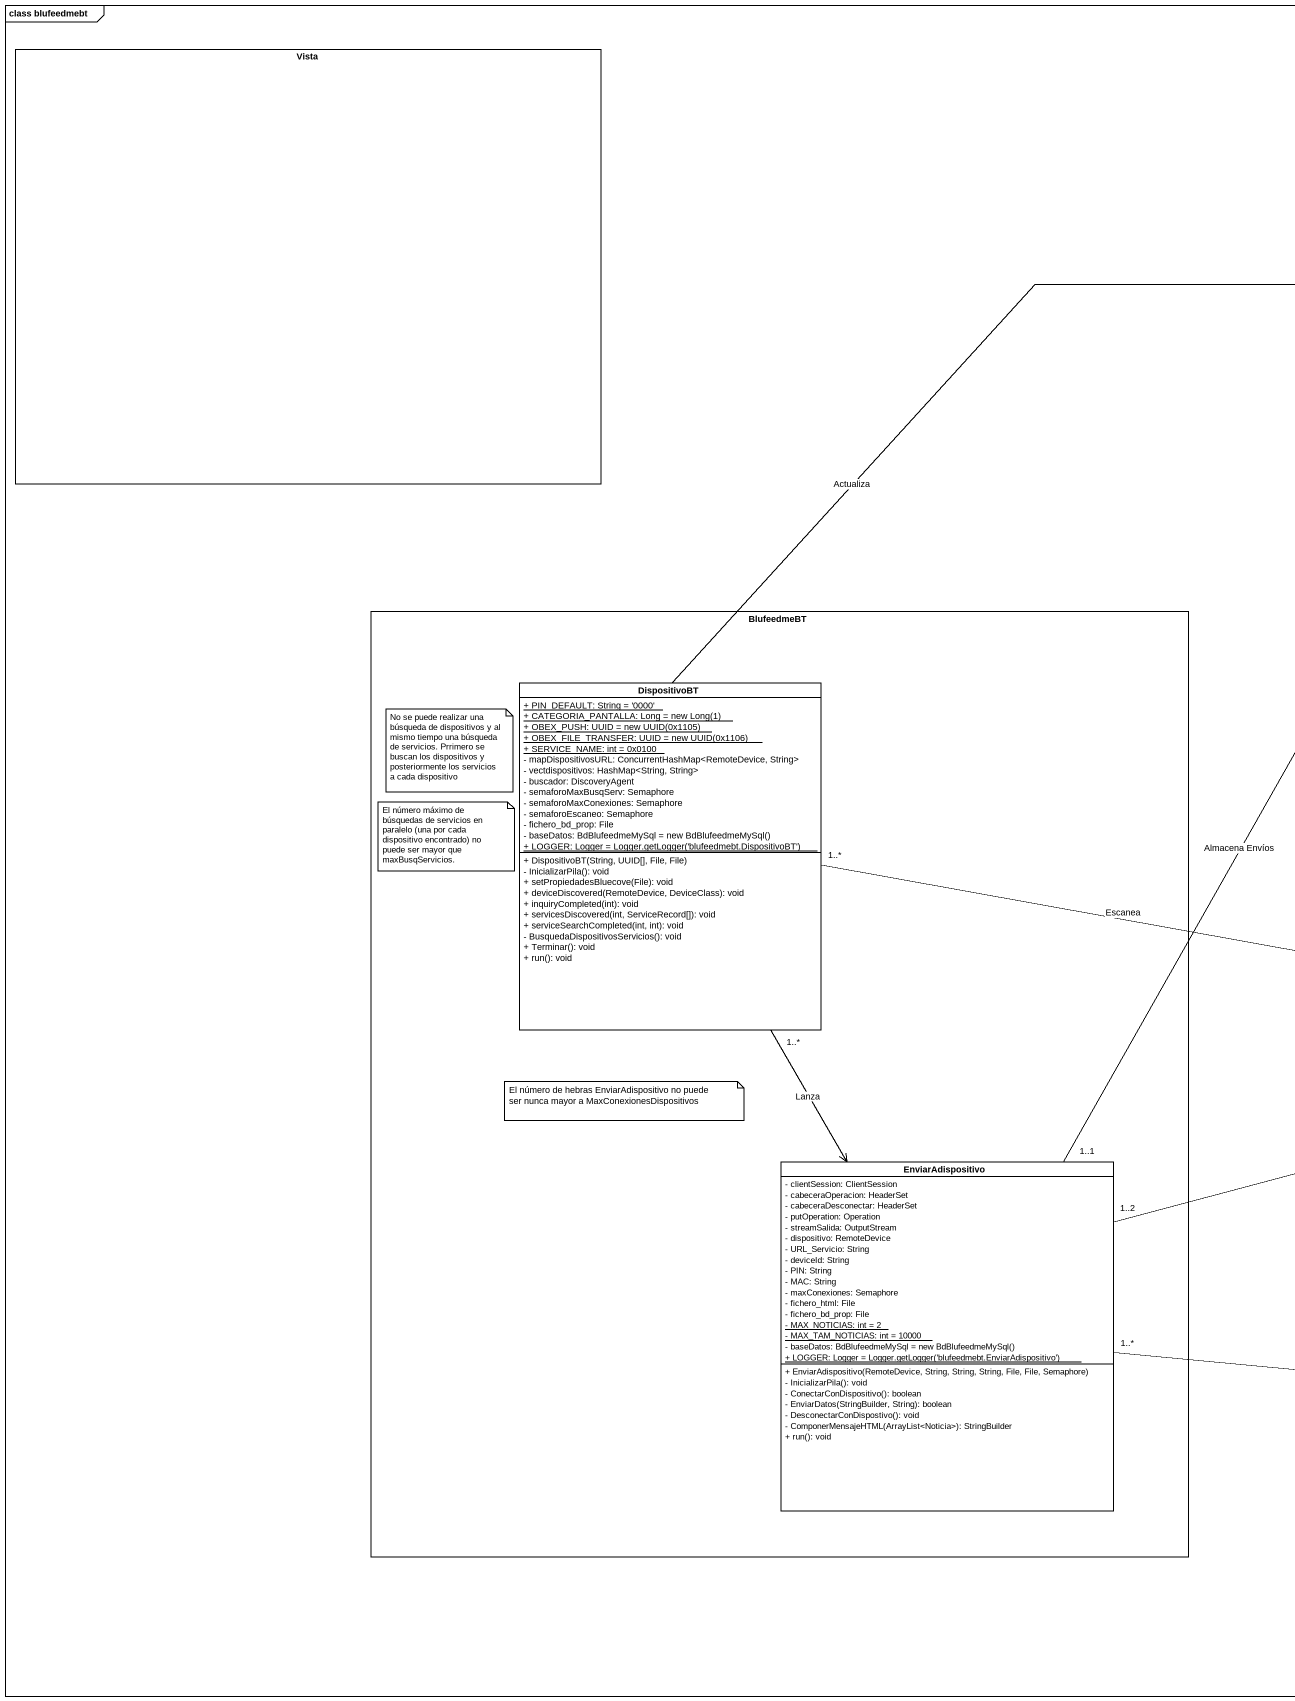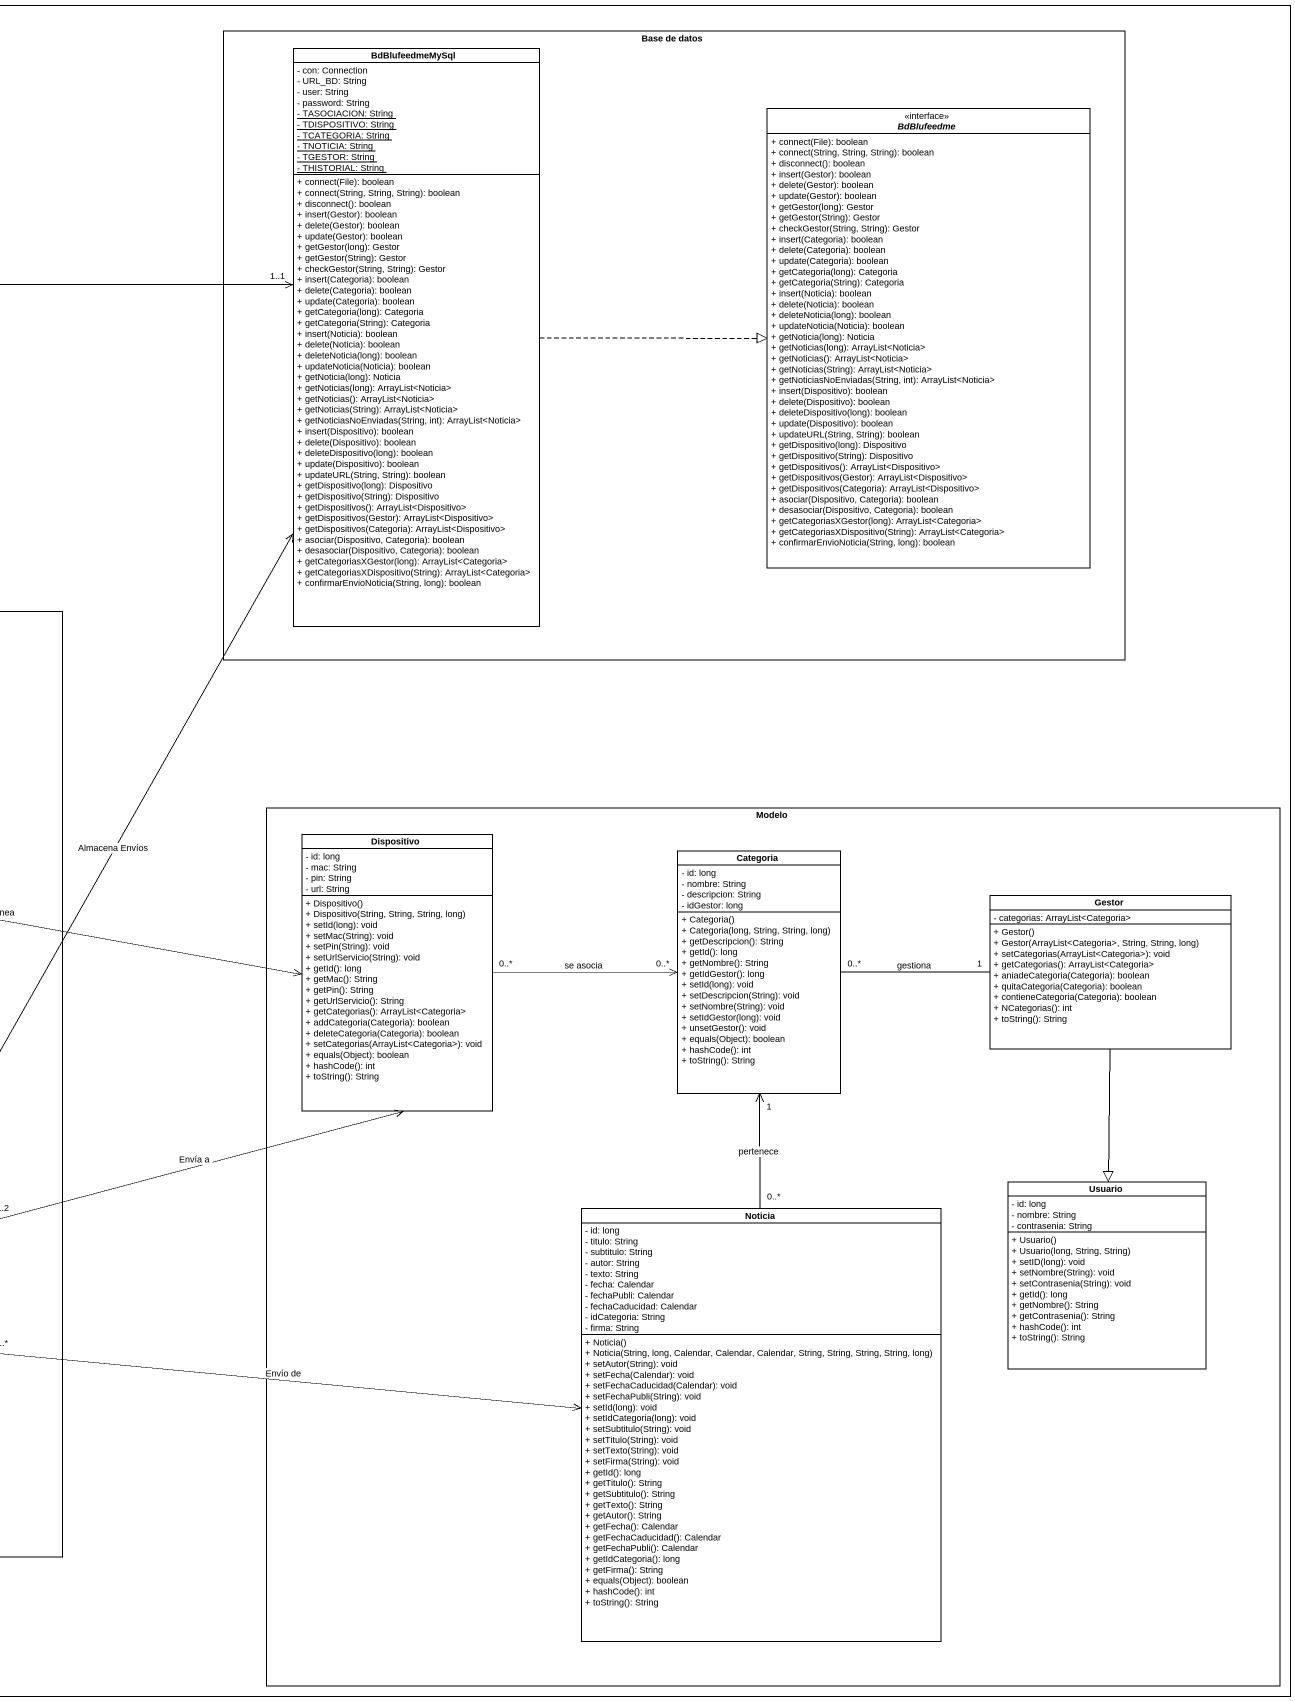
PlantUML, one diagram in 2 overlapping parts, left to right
@startuml
mainframe class blufeedmebt
allowmixing
hide circle
hide empty members
skinparam classAttributeIconSize 0
rectangle Vista
rectangle "Base de datos" as Base_de_datos {
  class BdBlufeedmeMySql {
    - con: Connection
    - URL_BD: String
    - user: String
    - password: String
    {static} - TASOCIACION: String
    {static} - TDISPOSITIVO: String
    {static} - TCATEGORIA: String
    {static} - TNOTICIA: String
    {static} - TGESTOR: String
    {static} - THISTORIAL: String
    + connect(File): boolean
    + connect(String, String, String): boolean
    + disconnect(): boolean
    + insert(Gestor): boolean
    + delete(Gestor): boolean
    + update(Gestor): boolean
    + getGestor(long): Gestor
    + getGestor(String): Gestor
    + checkGestor(String, String): Gestor
    + insert(Categoria): boolean
    + delete(Categoria): boolean
    + update(Categoria): boolean
    + getCategoria(long): Categoria
    + getCategoria(String): Categoria
    + insert(Noticia): boolean
    + delete(Noticia): boolean
    + deleteNoticia(long): boolean
    + updateNoticia(Noticia): boolean
    + getNoticia(long): Noticia
    + getNoticias(long): ArrayList<Noticia>
    + getNoticias(): ArrayList<Noticia>
    + getNoticias(String): ArrayList<Noticia>
    + getNoticiasNoEnviadas(String, int): ArrayList<Noticia>
    + insert(Dispositivo): boolean
    + delete(Dispositivo): boolean
    + deleteDispositivo(long): boolean
    + update(Dispositivo): boolean
    + updateURL(String, String): boolean
    + getDispositivo(long): Dispositivo
    + getDispositivo(String): Dispositivo
    + getDispositivos(): ArrayList<Dispositivo>
    + getDispositivos(Gestor): ArrayList<Dispositivo>
    + getDispositivos(Categoria): ArrayList<Dispositivo>
    + asociar(Dispositivo, Categoria): boolean
    + desasociar(Dispositivo, Categoria): boolean
    + getCategoriasXGestor(long): ArrayList<Categoria>
    + getCategoriasXDispositivo(String): ArrayList<Categoria>
    + confirmarEnvioNoticia(String, long): boolean
  }
  interface BdBlufeedme <<interface>> {
    + connect(File): boolean
    + connect(String, String, String): boolean
    + disconnect(): boolean
    + insert(Gestor): boolean
    + delete(Gestor): boolean
    + update(Gestor): boolean
    + getGestor(long): Gestor
    + getGestor(String): Gestor
    + checkGestor(String, String): Gestor
    + insert(Categoria): boolean
    + delete(Categoria): boolean
    + update(Categoria): boolean
    + getCategoria(long): Categoria
    + getCategoria(String): Categoria
    + insert(Noticia): boolean
    + delete(Noticia): boolean
    + deleteNoticia(long): boolean
    + updateNoticia(Noticia): boolean
    + getNoticia(long): Noticia
    + getNoticias(long): ArrayList<Noticia>
    + getNoticias(): ArrayList<Noticia>
    + getNoticias(String): ArrayList<Noticia>
    + getNoticiasNoEnviadas(String, int): ArrayList<Noticia>
    + insert(Dispositivo): boolean
    + delete(Dispositivo): boolean
    + deleteDispositivo(long): boolean
    + update(Dispositivo): boolean
    + updateURL(String, String): boolean
    + getDispositivo(long): Dispositivo
    + getDispositivo(String): Dispositivo
    + getDispositivos(): ArrayList<Dispositivo>
    + getDispositivos(Gestor): ArrayList<Dispositivo>
    + getDispositivos(Categoria): ArrayList<Dispositivo>
    + asociar(Dispositivo, Categoria): boolean
    + desasociar(Dispositivo, Categoria): boolean
    + getCategoriasXGestor(long): ArrayList<Categoria>
    + getCategoriasXDispositivo(String): ArrayList<Categoria>
    + confirmarEnvioNoticia(String, long): boolean
  }
}
rectangle BlufeedmeBT {
  class DispositivoBT {
    {static} + PIN_DEFAULT: String = '0000'
    {static} {field} + CATEGORIA_PANTALLA: Long = new Long(1)
    {static} {field} + OBEX_PUSH: UUID = new UUID(0x1105)
    {static} {field} + OBEX_FILE_TRANSFER: UUID = new UUID(0x1106)
    {static} + SERVICE_NAME: int = 0x0100
    - mapDispositivosURL: ConcurrentHashMap<RemoteDevice, String>
    - vectdispositivos: HashMap<String, String>
    - buscador: DiscoveryAgent
    - semaforoMaxBusqServ: Semaphore
    - semaforoMaxConexiones: Semaphore
    - semaforoEscaneo: Semaphore
    - fichero_bd_prop: File
    {field} - baseDatos: BdBlufeedmeMySql = new BdBlufeedmeMySql()
    {static} {field} + LOGGER: Logger = Logger.getLogger('blufeedmebt.DispositivoBT')
    + DispositivoBT(String, UUID[], File, File)
    - InicializarPila(): void
    + setPropiedadesBluecove(File): void
    + deviceDiscovered(RemoteDevice, DeviceClass): void
    + inquiryCompleted(int): void
    + servicesDiscovered(int, ServiceRecord[]): void
    + serviceSearchCompleted(int, int): void
    - BusquedaDispositivosServicios(): void
    + Terminar(): void
    + run(): void
  }
  class EnviarAdispositivo {
    - clientSession: ClientSession
    - cabeceraOperacion: HeaderSet
    - cabeceraDesconectar: HeaderSet
    - putOperation: Operation
    - streamSalida: OutputStream
    - dispositivo: RemoteDevice
    - URL_Servicio: String
    - deviceId: String
    - PIN: String
    - MAC: String
    - maxConexiones: Semaphore
    - fichero_html: File
    - fichero_bd_prop: File
    {static} - MAX_NOTICIAS: int = 2
    {static} - MAX_TAM_NOTICIAS: int = 10000
    {field} - baseDatos: BdBlufeedmeMySql = new BdBlufeedmeMySql()
    {static} {field} + LOGGER: Logger = Logger.getLogger('blufeedmebt.EnviarAdispositivo')
    + EnviarAdispositivo(RemoteDevice, String, String, String, File, File, Semaphore)
    - InicializarPila(): void
    - ConectarConDispositivo(): boolean
    - EnviarDatos(StringBuilder, String): boolean
    - DesconectarConDispostivo(): void
    - ComponerMensajeHTML(ArrayList<Noticia>): StringBuilder
    + run(): void
  }
}
rectangle Modelo {
  class Dispositivo {
    - id: long
    - mac: String
    - pin: String
    - url: String
    + Dispositivo()
    + Dispositivo(String, String, String, long)
    + setId(long): void
    + setMac(String): void
    + setPin(String): void
    + setUrlServicio(String): void
    + getId(): long
    + getMac(): String
    + getPin(): String
    + getUrlServicio(): String
    + getCategorias(): ArrayList<Categoria>
    + addCategoria(Categoria): boolean
    + deleteCategoria(Categoria): boolean
    + setCategorias(ArrayList<Categoria>): void
    + equals(Object): boolean
    + hashCode(): int
    + toString(): String
  }
  class Categoria {
    - id: long
    - nombre: String
    - descripcion: String
    - idGestor: long
    + Categoria()
    + Categoria(long, String, String, long)
    + getDescripcion(): String
    + getId(): long
    + getNombre(): String
    + getIdGestor(): long
    + setId(long): void
    + setDescripcion(String): void
    + setNombre(String): void
    + setIdGestor(long): void
    + unsetGestor(): void
    + equals(Object): boolean
    + hashCode(): int
    + toString(): String
  }
  class Gestor {
    - categorias: ArrayList<Categoria>
    + Gestor()
    + Gestor(ArrayList<Categoria>, String, String, long)
    + setCategorias(ArrayList<Categoria>): void
    + getCategorias(): ArrayList<Categoria>
    + aniadeCategoria(Categoria): boolean
    + quitaCategoria(Categoria): boolean
    + contieneCategoria(Categoria): boolean
    + NCategorias(): int
    + toString(): String
  }
  class Usuario {
    - id: long
    - nombre: String
    - contrasenia: String
    + Usuario()
    + Usuario(long, String, String)
    + setID(long): void
    + setNombre(String): void
    + setContrasenia(String): void
    + getId(): long
    + getNombre(): String
    + getContrasenia(): String
    + hashCode(): int
    + toString(): String
  }
  class Noticia {
    - id: long
    - titulo: String
    - subtitulo: String
    - autor: String
    - texto: String
    - fecha: Calendar
    - fechaPubli: Calendar
    - fechaCaducidad: Calendar
    - idCategoria: String
    - firma: String
    + Noticia()
    + Noticia(String, long, Calendar, Calendar, Calendar, String, String, String, String, long)
    + setAutor(String): void
    + setFecha(Calendar): void
    + setFechaCaducidad(Calendar): void
    + setFechaPubli(String): void
    + setId(long): void
    + setIdCategoria(long): void
    + setSubtitulo(String): void
    + setTitulo(String): void
    + setTexto(String): void
    + setFirma(String): void
    + getId(): long
    + getTitulo(): String
    + getSubtitulo(): String
    + getTexto(): String
    + getAutor(): String
    + getFecha(): Calendar
    + getFechaCaducidad(): Calendar
    + getFechaPubli(): Calendar
    + getIdCategoria(): long
    + getFirma(): String
    + equals(Object): boolean
    + hashCode(): int
    + toString(): String
  }
}
BdBlufeedmeMySql .right.|> BdBlufeedme
BdBlufeedmeMySql "1..1" <-left- DispositivoBT : Actualiza
DispositivoBT "1..*" -right-> Dispositivo : Escanea
DispositivoBT "1..*" --> EnviarAdispositivo : Lanza
Dispositivo "0..*" -right-> "0..*" Categoria : se asocia
Gestor "1" -left- "0..*" Categoria : gestiona
Gestor --|> Usuario
EnviarAdispositivo "1..1" -up-> BdBlufeedmeMySql : Almacena Envíos
EnviarAdispositivo "1..2" -up-> Dispositivo : Envía a
EnviarAdispositivo "1..*" -right-> Noticia : Envío de
Noticia "0..*" -up-> "1" Categoria : pertenece
note as N1
  No se puede realizar una búsqueda de dispositivos y al mismo tiempo una búsqueda de servicios. Prrimero se buscan los dispositivos y posteriormente los servicios a cada dispositivo
end note
note as N2
  El número máximo de búsquedas de servicios en paralelo (una por cada dispositivo encontrado) no puede ser mayor que maxBusqServicios.
end note
note as N3
  El número de hebras EnviarAdispositivo no puede ser nunca mayor a MaxConexionesDispositivos
end note
@enduml
